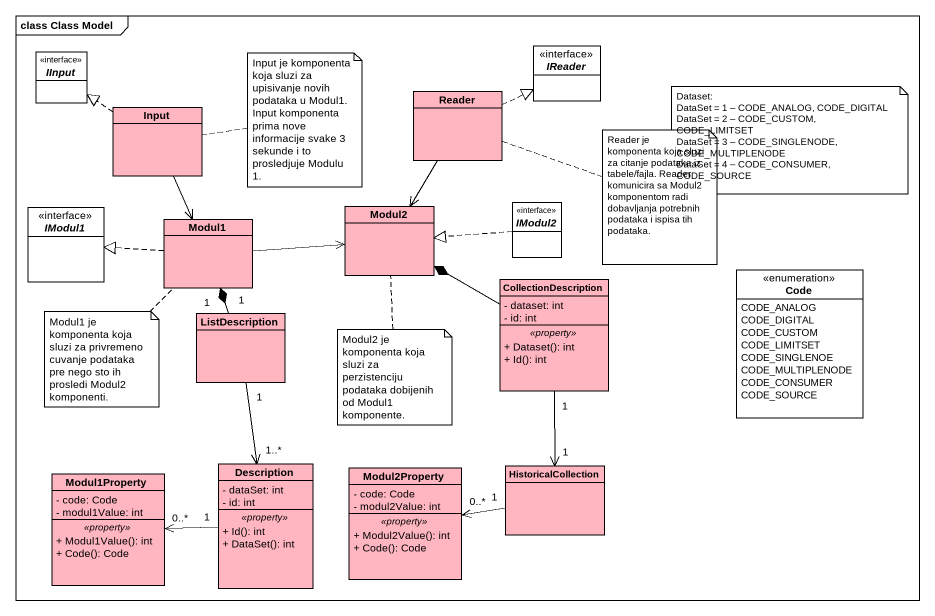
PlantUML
@startuml
mainframe class Class Model
hide circle
hide empty members
skinparam classAttributeIconSize 0
interface IInput
interface IReader
class Reader #FFB6C1
class Input #FFB6C1
interface IModul1
class Modul1 #FFB6C1
class Modul2 #FFB6C1
interface IModul2
class CollectionDescription #FFB6C1 {
  - dataset: int
  - id: int
  .. <<property>> ..
  + Dataset(): int
  + Id(): int
}
enum Code {
  CODE_ANALOG
  CODE_DIGITAL
  CODE_CUSTOM
  CODE_LIMITSET
  CODE_SINGLENOE
  CODE_MULTIPLENODE
  CODE_CONSUMER
  CODE_SOURCE
}
class ListDescription #FFB6C1
class Modul1Property #FFB6C1 {
  - code: Code
  - modul1Value: int
  .. <<property>> ..
  + Modul1Value(): int
  + Code(): Code
}
class Description #FFB6C1 {
  - dataSet: int
  - id: int
  .. <<property>> ..
  + Id(): int
  + DataSet(): int
}
class Modul2Property #FFB6C1 {
  - code: Code
  - modul2Value: int
  .. <<property>> ..
  + Modul2Value(): int
  + Code(): Code
}
class HistoricalCollection #FFB6C1
Reader .right.|> IReader
Reader --> Modul2
Input .up.|> IInput
Input --> Modul1
Modul1 .left.|> IModul1
Modul1 -right-> Modul2
IModul2 .left.|> Modul2
CollectionDescription -left-* Modul2
CollectionDescription "1" --> "1" HistoricalCollection
ListDescription "1" -up-* "1" Modul1
ListDescription "1" --> "1..*" Description
Description "1" -left-> "0..*" Modul1Property
HistoricalCollection "1" -left-> "0..*" Modul2Property
note right of Input : Input je komponenta koja sluzi za upisivanje novih podataka u Modul1. Input komponenta prima nove informacije svake 3 sekunde i to prosledjuje Modulu 1.
note as N2
  Dataset:
  DataSet = 1 – CODE_ANALOG, CODE_DIGITAL
  DataSet = 2 – CODE_CUSTOM, CODE_LIMITSET
  DataSet = 3 – CODE_SINGLENODE, CODE_MULTIPLENODE
  DataSet = 4 – CODE_CONSUMER, CODE_SOURCE
end note
note right of Reader : Reader je komponenta koja sluzi za citanje podataka iz tabele/fajla. Reader komunicira sa Modul2 komponentom radi dobavljanja potrebnih podataka i ispisa tih podataka.
note bottom of Modul1 : Modul1 je komponenta koja sluzi za privremeno cuvanje podataka pre nego sto ih prosledi Modul2 komponenti.
note bottom of Modul2 : Modul2 je komponenta koja sluzi za perzistenciju podataka dobijenih od Modul1 komponente.
@enduml
